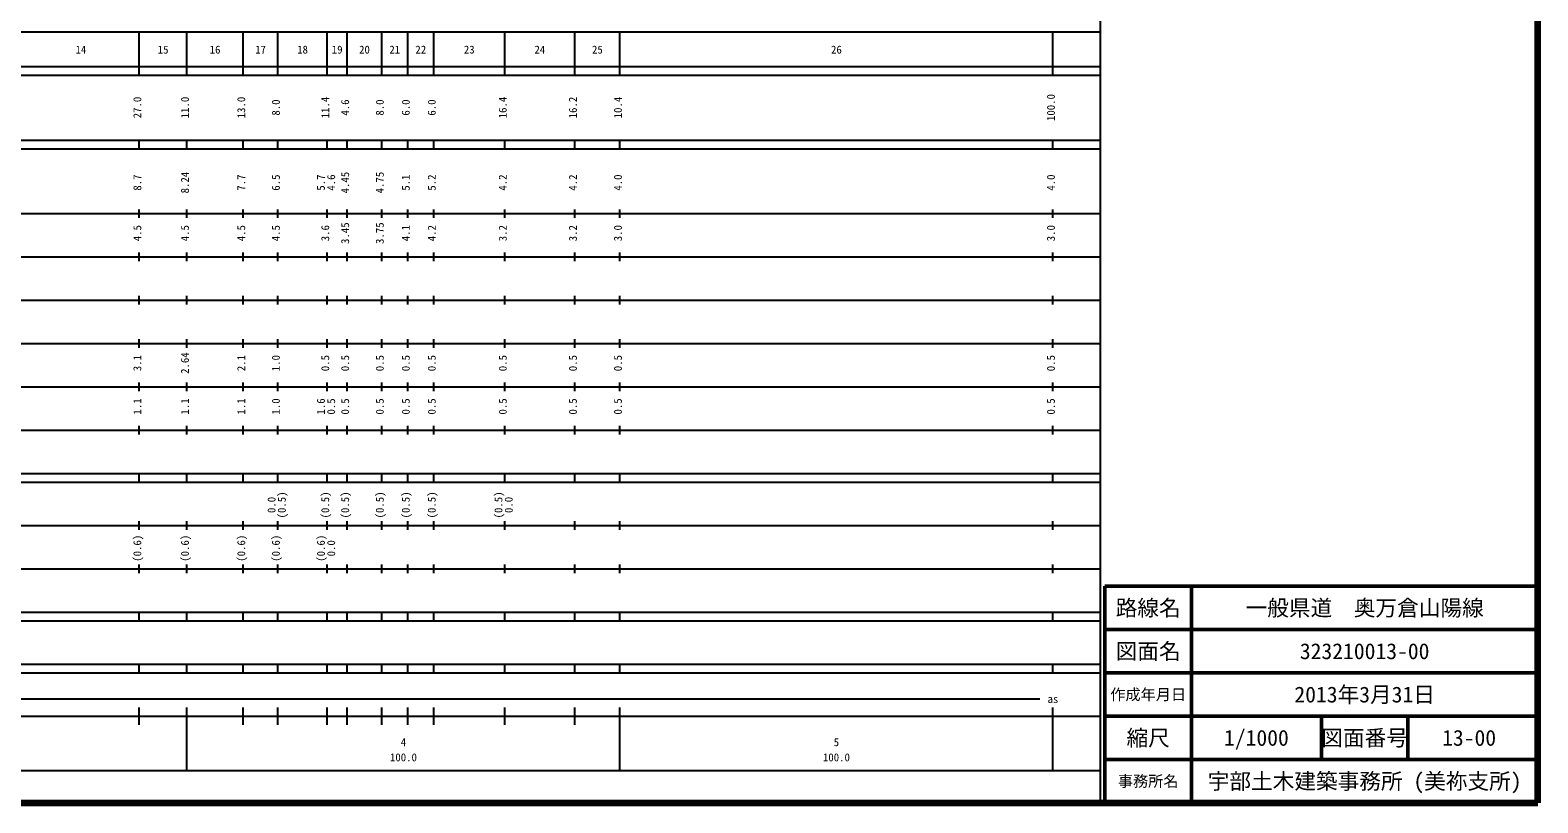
# Model space of a CAD drawing. Units: millimetres on the paper, enlarged 1000 times. Extents: x 40000 to 680000, y 20000 to 380000.
# Drawn here: x 331787 to 680000, y 20000 to 198357 of the extents above; entities that cross this region are included whole.
import ezdxf
from ezdxf.enums import TextEntityAlignment as Align

# ---------------------------------------------------------------- set-up
doc = ezdxf.new("R2010")
doc.units = ezdxf.units.MM
doc.header["$LTSCALE"] = 1000
for name, color, linetype, lineweight in [('M-TTL', 2, 'Continuous', 140), ('M-TTL-BAND', 7, 'Continuous', 25), ('M-TTL-FRAM', 2, 'Continuous', 50), ('M-TTL-LINE', 7, 'Continuous', 50)]:
    doc.layers.add(name, color=color, linetype=linetype, lineweight=lineweight)
doc.layers.add('M-TTL-TXT', color=7, linetype='Continuous')
doc.styles.add('ＭＳ ゴシック', font='')
doc.styles.get('ＭＳ ゴシック').set_extended_font_data('MS Gothic')

msp = doc.modelspace()

# ---------------------------------------------------------------- linework, layer by layer
at = {"layer": 'M-TTL'}
for p, q in [((680000, 20000), (680000, 380000)), ((40000, 20000), (680000, 20000))]:
    msp.add_line(p, q, dxfattribs=at)
at = {"layer": 'M-TTL-BAND'}
for p, q in [((579000, 20000), (579000, 370000)), ((68000, 198000), (579000, 198000)), ((357000, 188000), (357000, 198000)), ((368000, 188000), (368000, 198000)), ((381000, 188000), (381000, 198000)), ((389000, 188000), (389000, 198000)), ((400400, 188000), (400400, 198000)), ((405000, 188000), (405000, 198000)), ((413000, 188000), (413000, 198000)), ((419000, 188000), (419000, 198000)), ((425000, 188000), (425000, 198000)), ((441400, 188000), (441400, 198000)), ((457600, 188000), (457600, 198000)), ((468000, 188000), (468000, 198000)), ((568000, 188000), (568000, 198000)), ((40000, 190000), (579000, 190000)), ((40000, 188000), (579000, 188000)), ((40000, 173000), (579000, 173000)), ((40000, 171000), (579000, 171000)), ((357000, 171000), (357000, 173000)), ((368000, 171000), (368000, 173000)), ((381000, 171000), (381000, 173000)), ((389000, 171000), (389000, 173000)), ((400400, 171000), (400400, 173000)), ((405000, 171000), (405000, 173000)), ((413000, 171000), (413000, 173000)), ((419000, 171000), (419000, 173000)), ((425000, 171000), (425000, 173000)), ((441400, 171000), (441400, 173000)), ((457600, 171000), (457600, 173000)), ((468000, 171000), (468000, 173000)), ((568000, 171000), (568000, 173000)), ((357000, 155000), (357000, 157000)), ((368000, 155000), (368000, 157000)), ((381000, 155000), (381000, 157000)), ((389000, 155000), (389000, 157000)), ((400400, 155000), (400400, 157000)), ((405000, 155000), (405000, 157000)), ((413000, 155000), (413000, 157000)), ((419000, 155000), (419000, 157000)), ((425000, 155000), (425000, 157000)), ((441400, 155000), (441400, 157000)), ((457600, 155000), (457600, 157000)), ((468000, 155000), (468000, 157000)), ((568000, 155000), (568000, 157000)), ((40000, 156000), (579000, 156000)), ((357000, 145000), (357000, 147000)), ((368000, 145000), (368000, 147000)), ((381000, 145000), (381000, 147000)), ((389000, 145000), (389000, 147000)), ((400400, 145000), (400400, 147000)), ((405000, 145000), (405000, 147000)), ((413000, 145000), (413000, 147000)), ((419000, 145000), (419000, 147000)), ((425000, 145000), (425000, 147000)), ((441400, 145000), (441400, 147000)), ((457600, 145000), (457600, 147000)), ((468000, 145000), (468000, 147000)), ((568000, 145000), (568000, 147000)), ((46000, 146000), (579000, 146000)), ((52000, 136000), (579000, 136000)), ((357000, 135000), (357000, 137000)), ((368000, 135000), (368000, 137000)), ((381000, 135000), (381000, 137000)), ((389000, 135000), (389000, 137000)), ((400400, 135000), (400400, 137000)), ((405000, 135000), (405000, 137000)), ((413000, 135000), (413000, 137000)), ((419000, 135000), (419000, 137000)), ((425000, 135000), (425000, 137000)), ((441400, 135000), (441400, 137000)), ((457600, 135000), (457600, 137000)), ((468000, 135000), (468000, 137000)), ((568000, 135000), (568000, 137000)), ((46000, 126000), (579000, 126000)), ((357000, 125000), (357000, 127000)), ((368000, 125000), (368000, 127000)), ((381000, 125000), (381000, 127000)), ((389000, 125000), (389000, 127000)), ((400400, 125000), (400400, 127000)), ((405000, 125000), (405000, 127000)), ((413000, 125000), (413000, 127000)), ((419000, 125000), (419000, 127000)), ((425000, 125000), (425000, 127000)), ((441400, 125000), (441400, 127000)), ((457600, 125000), (457600, 127000)), ((468000, 125000), (468000, 127000)), ((568000, 125000), (568000, 127000)), ((52000, 116000), (579000, 116000)), ((357000, 115000), (357000, 117000)), ((368000, 115000), (368000, 117000)), ((381000, 115000), (381000, 117000)), ((389000, 115000), (389000, 117000)), ((400400, 115000), (400400, 117000)), ((405000, 115000), (405000, 117000)), ((413000, 115000), (413000, 117000)), ((419000, 115000), (419000, 117000)), ((425000, 115000), (425000, 117000)), ((441400, 115000), (441400, 117000)), ((457600, 115000), (457600, 117000)), ((468000, 115000), (468000, 117000)), ((568000, 115000), (568000, 117000)), ((46000, 106000), (579000, 106000)), ((357000, 105000), (357000, 107000)), ((368000, 105000), (368000, 107000)), ((381000, 105000), (381000, 107000)), ((389000, 105000), (389000, 107000)), ((400400, 105000), (400400, 107000)), ((405000, 105000), (405000, 107000)), ((413000, 105000), (413000, 107000)), ((419000, 105000), (419000, 107000)), ((425000, 105000), (425000, 107000)), ((441400, 105000), (441400, 107000)), ((457600, 105000), (457600, 107000)), ((468000, 105000), (468000, 107000)), ((568000, 105000), (568000, 107000)), ((40000, 96000), (579000, 96000)), ((357000, 94000), (357000, 96000)), ((368000, 94000), (368000, 96000)), ((381000, 94000), (381000, 96000)), ((389000, 94000), (389000, 96000)), ((400400, 94000), (400400, 96000)), ((405000, 94000), (405000, 96000)), ((413000, 94000), (413000, 96000)), ((419000, 94000), (419000, 96000)), ((425000, 94000), (425000, 96000)), ((441400, 94000), (441400, 96000)), ((457600, 94000), (457600, 96000)), ((468000, 94000), (468000, 96000)), ((568000, 94000), (568000, 96000)), ((40000, 94000), (579000, 94000)), ((49000, 84000), (579000, 84000)), ((357000, 83000), (357000, 85000)), ((368000, 83000), (368000, 85000)), ((381000, 83000), (381000, 85000)), ((389000, 83000), (389000, 85000)), ((400400, 83000), (400400, 85000)), ((405000, 83000), (405000, 85000)), ((413000, 83000), (413000, 85000)), ((419000, 83000), (419000, 85000)), ((425000, 83000), (425000, 85000)), ((441400, 83000), (441400, 85000)), ((457600, 83000), (457600, 85000)), ((468000, 83000), (468000, 85000)), ((568000, 83000), (568000, 85000)), ((40000, 74000), (579000, 74000)), ((357000, 73000), (357000, 75000)), ((368000, 73000), (368000, 75000)), ((381000, 73000), (381000, 75000)), ((389000, 73000), (389000, 75000)), ((400400, 73000), (400400, 75000)), ((405000, 73000), (405000, 75000)), ((413000, 73000), (413000, 75000)), ((419000, 73000), (419000, 75000)), ((425000, 73000), (425000, 75000)), ((441400, 73000), (441400, 75000)), ((457600, 73000), (457600, 75000)), ((468000, 73000), (468000, 75000)), ((568000, 73000), (568000, 75000)), ((40000, 64000), (579000, 64000)), ((357000, 62000), (357000, 64000)), ((368000, 62000), (368000, 64000)), ((381000, 62000), (381000, 64000)), ((389000, 62000), (389000, 64000)), ((400400, 62000), (400400, 64000)), ((405000, 62000), (405000, 64000)), ((413000, 62000), (413000, 64000)), ((419000, 62000), (419000, 64000)), ((425000, 62000), (425000, 64000)), ((441400, 62000), (441400, 64000)), ((457600, 62000), (457600, 64000)), ((468000, 62000), (468000, 64000)), ((568000, 62000), (568000, 64000)), ((40000, 62000), (579000, 62000)), ((40000, 52000), (579000, 52000)), ((40000, 50000), (579000, 50000)), ((357000, 50000), (357000, 52000)), ((368000, 50000), (368000, 52000)), ((381000, 50000), (381000, 52000)), ((389000, 50000), (389000, 52000)), ((400400, 50000), (400400, 52000)), ((405000, 50000), (405000, 52000)), ((413000, 50000), (413000, 52000)), ((419000, 50000), (419000, 52000)), ((425000, 50000), (425000, 52000)), ((441400, 50000), (441400, 52000)), ((457600, 50000), (457600, 52000)), ((468000, 50000), (468000, 52000)), ((568000, 50000), (568000, 52000)), ((71000, 44000), (565000, 44000)), ((357000, 38000), (357000, 42000)), ((368000, 27500), (368000, 42000)), ((381000, 38000), (381000, 42000)), ((389000, 38000), (389000, 42000)), ((400400, 38000), (400400, 42000)), ((405000, 38000), (405000, 42000)), ((413000, 38000), (413000, 42000)), ((419000, 38000), (419000, 42000)), ((425000, 38000), (425000, 42000)), ((441400, 38000), (441400, 42000)), ((457600, 38000), (457600, 42000)), ((468000, 27500), (468000, 42000)), ((568000, 27500), (568000, 42000)), ((40000, 40000), (579000, 40000)), ((68000, 27500), (579000, 27500))]:
    msp.add_line(p, q, dxfattribs=at)
at = {"layer": 'M-TTL-FRAM'}
for p, q in [((680000, 70000), (580000, 70000)), ((580000, 70000), (580000, 20000))]:
    msp.add_line(p, q, dxfattribs=at)
at = {"layer": 'M-TTL-LINE'}
for p, q in [((600000, 70000), (600000, 20000)), ((680000, 60000), (580000, 60000)), ((680000, 50000), (580000, 50000)), ((680000, 40000), (580000, 40000)), ((630000, 40000), (630000, 30000)), ((650000, 40000), (650000, 30000)), ((680000, 30000), (580000, 30000))]:
    msp.add_line(p, q, dxfattribs=at)

# ---------------------------------------------------------------- texts
at = {"layer": 'M-TTL-BAND', "style": 'ＭＳ ゴシック'}
for s, p in [('14', (343500, 192405)), ('15', (362500, 192405)), ('16', (374500, 192405)), ('17', (385000, 192405)), ('18', (394700, 192405)), ('19', (402700, 192405)), ('20', (409000, 192405)), ('21', (416000, 192405)), ('22', (422000, 192405)), ('23', (433200, 192405)), ('24', (449500, 192405)), ('25', (462800, 192405)), ('26', (518000, 192405)), ('as', (568000, 42500)), ('4', (418000, 32523)), ('5', (518000, 32523)), ('100.0', (418000, 29033)), ('100.0', (518000, 29033))]:
    msp.add_text(s, height=1833, dxfattribs=at).set_placement(p, align=Align.BOTTOM_CENTER)
for s, p in [('27.0', (358000, 180500)), ('11.0', (369000, 180500)), ('13.0', (382000, 180500)), ('8.0', (390000, 180500)), ('11.4', (401400, 180500)), ('4.6', (406000, 180500)), ('8.0', (414000, 180500)), ('6.0', (420000, 180500)), ('6.0', (426000, 180500)), ('16.4', (442400, 180500)), ('16.2', (458600, 180500)), ('10.4', (469000, 180500)), ('100.0', (569000, 180500)), ('8.7', (358000, 163174)), ('8.24', (369000, 163174)), ('7.7', (382000, 163174)), ('6.5', (390000, 163174)), ('5.7', (400400, 163174)), ('4.6', (402770, 163174)), ('4.45', (406000, 163174)), ('4.75', (414000, 163174)), ('5.1', (420000, 163174)), ('5.2', (426000, 163174)), ('4.2', (442400, 163174)), ('4.2', (458600, 163174)), ('4.0', (469000, 163174)), ('4.0', (569000, 163174)), ('4.5', (358000, 151500)), ('4.5', (369000, 151500)), ('4.5', (382000, 151500)), ('4.5', (390000, 151500)), ('3.6', (401400, 151500)), ('3.45', (406000, 151500)), ('3.75', (414000, 151500)), ('4.1', (420000, 151500)), ('4.2', (426000, 151500)), ('3.2', (442400, 151500)), ('3.2', (458600, 151500)), ('3.0', (469000, 151500)), ('3.0', (569000, 151500)), ('3.1', (358000, 121500)), ('2.64', (369000, 121500)), ('2.1', (382000, 121500)), ('1.0', (390000, 121500)), ('0.5', (401400, 121500)), ('0.5', (406000, 121500)), ('0.5', (414000, 121500)), ('0.5', (420000, 121500)), ('0.5', (426000, 121500)), ('0.5', (442400, 121500)), ('0.5', (458600, 121500)), ('0.5', (469000, 121500)), ('0.5', (569000, 121500)), ('1.1', (358000, 111500)), ('1.1', (369000, 111500)), ('1.1', (382000, 111500)), ('1.0', (390000, 111500)), ('1.6', (400400, 111500)), ('0.5', (402770, 111500)), ('0.5', (406000, 111500)), ('0.5', (414000, 111500)), ('0.5', (420000, 111500)), ('0.5', (426000, 111500)), ('0.5', (442400, 111500)), ('0.5', (458600, 111500)), ('0.5', (469000, 111500)), ('0.5', (569000, 111500)), ('(0.5)', (391370, 88764)), ('(0.5)', (401400, 88764)), ('(0.5)', (406000, 88764)), ('(0.5)', (414000, 88764)), ('(0.5)', (420000, 88764)), ('(0.5)', (426000, 88764)), ('(0.5)', (441400, 88764)), ('0.0', (389000, 88764)), ('0.0', (443770, 88764)), ('(0.6)', (358000, 78764)), ('(0.6)', (369000, 78764)), ('(0.6)', (382000, 78764)), ('(0.6)', (390000, 78764)), ('(0.6)', (400400, 78764)), ('0.0', (402770, 78764))]:
    msp.add_text(s, height=1833, rotation=90, dxfattribs=at).set_placement(p, align=Align.BOTTOM_CENTER)
at = {"layer": 'M-TTL-TXT', "style": 'ＭＳ ゴシック'}
for s, height, p in [('路線名', 3666, (590000, 65000)), ('路線名', 3666, (590000, 65000)), ('一般県道\u3000奥万倉山陽線', 3666, (640000, 65000)), ('図面名', 3666, (590000, 55000)), ('図面名', 3666, (590000, 55000)), ('323210013-00', 3666, (640000, 55000)), ('作成年月日', 2566, (590000, 45000)), ('作成年月日', 2566, (590000, 45000)), ('2013年3月31日', 3666, (640000, 45000)), ('縮尺', 3666, (590000, 35000)), ('縮尺', 3666, (590000, 35000)), ('1/1000', 3666, (615000, 35000)), ('図面番号', 3666, (640000, 35000)), ('図面番号', 3666, (640000, 35000)), ('13-00', 3666, (664125, 35000)), ('事務所名', 2566, (590000, 25000)), ('事務所名', 2566, (590000, 25000)), ('宇部土木建築事務所 (美祢支所)', 3666, (640000, 25000))]:
    msp.add_text(s, height=height, dxfattribs=at).set_placement(p, align=Align.MIDDLE_CENTER)

doc.saveas('drawing.dxf')
